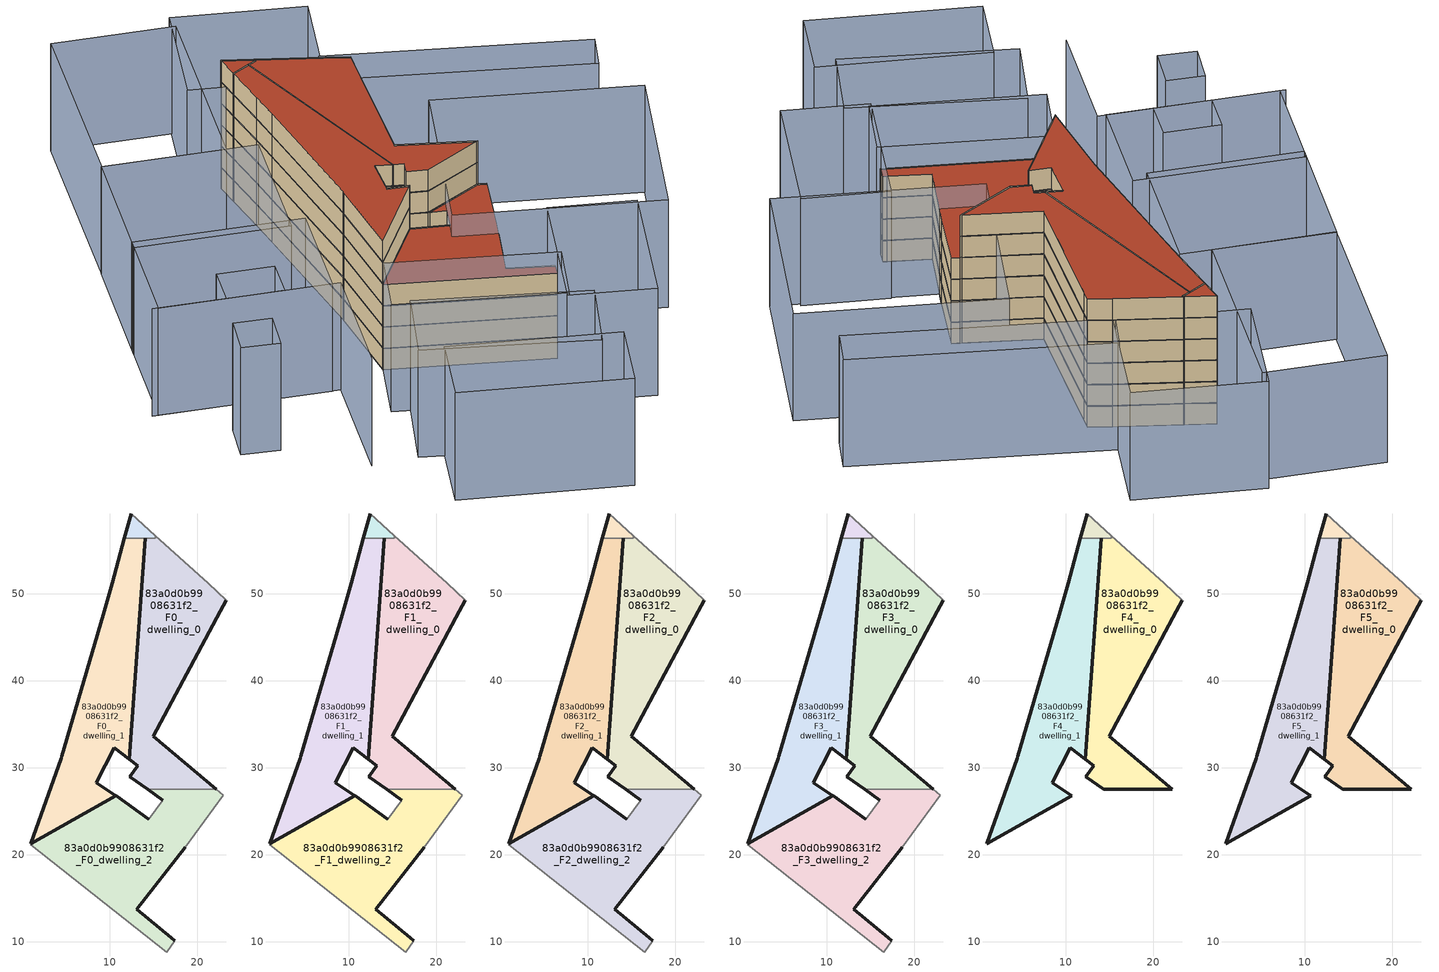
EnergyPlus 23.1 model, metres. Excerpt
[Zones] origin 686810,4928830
83a0d0b9908631f2_F0_dwelling_0
 floor ground (EU_floor_Construction): 22.22,27.53 14.95,33.65 22.69,47.97 23.37,49.22 21.3,51.21 15.22,56.64 15.22,56.34 14.07,56.34 12.2,30.97 13.18,30.21 12.3,28.99 14.31,27.53 z0
 wall outside (EU_wall_Construction): 14.31,27.53 12.3,28.99 13.18,30.21 12.2,30.97 14.07,56.34 / 23.37,49.22 22.69,47.97 14.95,33.65 22.22,27.53 z0:3
 wall adiabatic (EU_wall_Construction): 15.22,56.64 21.3,51.21 23.37,49.22 z0:3
 wall to 83a0d0b9908631f2_F0_dwelling_2 (EU_wall_Construction): 22.22,27.53 14.31,27.53 z0:3
 wall to 83a0d0b9908631f2_F0_circulation (EU_wall_Construction): 14.07,56.34 15.22,56.34 15.22,56.64 z0:3
83a0d0b9908631f2_F0_dwelling_1
 floor ground (EU_floor_Construction): 10.69,26.82 8.44,28.26 10.49,32.3 12.2,30.97 14.07,56.34 11.66,56.34 10.26,51.17 9.21,47.58 4.47,31.32 4.39,31.09 0.93,21.29 z0
 wall outside (EU_wall_Construction): 14.07,56.34 12.2,30.97 10.49,32.3 8.44,28.26 10.69,26.82 0.93,21.29 4.39,31.09 4.47,31.32 9.21,47.58 10.26,51.17 11.66,56.34 z0:3
 wall to 83a0d0b9908631f2_F0_circulation (EU_wall_Construction): 11.66,56.34 14.07,56.34 z0:3
83a0d0b9908631f2_F0_dwelling_2
 floor ground (EU_floor_Construction): 17.44,10.14 17.06,10.46 13.1,13.74 18.62,20.88 23.03,26.85 22.22,27.53 14.31,27.53 16.04,26.28 14.45,24.09 10.72,26.8 10.69,26.82 0.93,21.29 0.89,21.17 16.55,8.85 z0
 wall outside (EU_wall_Construction): 18.62,20.88 13.1,13.74 17.06,10.46 17.44,10.14 / 16.04,26.28 14.31,27.53 / 0.93,21.29 10.69,26.82 10.72,26.8 14.45,24.09 z0:3
 wall adiabatic (EU_wall_Construction): 17.44,10.14 16.55,8.85 0.89,21.17 0.93,21.29 / 14.45,24.09 16.04,26.28 / 22.22,27.53 23.03,26.85 18.62,20.88 z0:3
83a0d0b9908631f2_F0_circulation
 floor ground (EU_floor_Construction): 15.22,56.34 15.22,56.64 12.42,59.14 11.66,56.34 z0
 wall outside (EU_wall_Construction): 11.66,56.34 12.42,59.14 z0:3
 wall adiabatic (EU_wall_Construction): 12.42,59.14 15.22,56.64 z0:3
83a0d0b9908631f2_F1_dwelling_0
 floor to 83a0d0b9908631f2_F0_dwelling_0 (EU_floor_Construction): 22.22,27.53 14.95,33.65 22.69,47.97 23.37,49.22 21.3,51.21 15.22,56.64 15.22,56.34 14.07,56.34 12.2,30.97 13.18,30.21 12.3,28.99 14.31,27.53 z3
 wall outside (EU_wall_Construction): 14.31,27.53 12.3,28.99 13.18,30.21 12.2,30.97 14.07,56.34 / 23.37,49.22 22.69,47.97 14.95,33.65 22.22,27.53 z3:6
 wall adiabatic (EU_wall_Construction): 15.22,56.64 21.3,51.21 23.37,49.22 z3:6
 wall to 83a0d0b9908631f2_F1_dwelling_2 (EU_wall_Construction): 22.22,27.53 14.31,27.53 z3:6
 wall to 83a0d0b9908631f2_F1_circulation (EU_wall_Construction): 14.07,56.34 15.22,56.34 15.22,56.64 z3:6
83a0d0b9908631f2_F1_dwelling_1
 floor to 83a0d0b9908631f2_F0_dwelling_1 (EU_floor_Construction): 10.69,26.82 8.44,28.26 10.49,32.3 12.2,30.97 14.07,56.34 11.66,56.34 10.26,51.17 9.21,47.58 4.47,31.32 4.39,31.09 0.93,21.29 z3
 wall outside (EU_wall_Construction): 14.07,56.34 12.2,30.97 10.49,32.3 8.44,28.26 10.69,26.82 0.93,21.29 4.39,31.09 4.47,31.32 9.21,47.58 10.26,51.17 11.66,56.34 z3:6
 wall to 83a0d0b9908631f2_F1_circulation (EU_wall_Construction): 11.66,56.34 14.07,56.34 z3:6
83a0d0b9908631f2_F1_dwelling_2
 floor to 83a0d0b9908631f2_F0_dwelling_2 (EU_floor_Construction): 17.44,10.14 17.06,10.46 13.1,13.74 18.62,20.88 23.03,26.85 22.22,27.53 14.31,27.53 16.04,26.28 14.45,24.09 10.72,26.8 10.69,26.82 0.93,21.29 0.89,21.17 16.55,8.85 z3
 wall outside (EU_wall_Construction): 18.62,20.88 13.1,13.74 17.06,10.46 17.44,10.14 / 16.04,26.28 14.31,27.53 / 0.93,21.29 10.69,26.82 10.72,26.8 14.45,24.09 z3:6
 wall adiabatic (EU_wall_Construction): 17.44,10.14 16.55,8.85 0.89,21.17 0.93,21.29 / 14.45,24.09 16.04,26.28 / 22.22,27.53 23.03,26.85 18.62,20.88 z3:6
83a0d0b9908631f2_F1_circulation
 floor to 83a0d0b9908631f2_F0_circulation (EU_floor_Construction): 15.22,56.34 15.22,56.64 12.42,59.14 11.66,56.34 z3
 wall outside (EU_wall_Construction): 11.66,56.34 12.42,59.14 z3:6
 wall adiabatic (EU_wall_Construction): 12.42,59.14 15.22,56.64 z3:6
83a0d0b9908631f2_F2_dwelling_0
 floor to 83a0d0b9908631f2_F1_dwelling_0 (EU_floor_Construction): 22.22,27.53 14.95,33.65 22.69,47.97 23.37,49.22 21.3,51.21 15.22,56.64 15.22,56.34 14.07,56.34 12.2,30.97 13.18,30.21 12.3,28.99 14.31,27.53 z6
 wall outside (EU_wall_Construction): 14.31,27.53 12.3,28.99 13.18,30.21 12.2,30.97 14.07,56.34 / 23.37,49.22 22.69,47.97 14.95,33.65 22.22,27.53 z6:9
 wall adiabatic (EU_wall_Construction): 15.22,56.64 21.3,51.21 23.37,49.22 z6:9
 wall to 83a0d0b9908631f2_F2_dwelling_2 (EU_wall_Construction): 22.22,27.53 14.31,27.53 z6:9
 wall to 83a0d0b9908631f2_F2_circulation (EU_wall_Construction): 14.07,56.34 15.22,56.34 15.22,56.64 z6:9
83a0d0b9908631f2_F2_dwelling_1
 floor to 83a0d0b9908631f2_F1_dwelling_1 (EU_floor_Construction): 10.69,26.82 8.44,28.26 10.49,32.3 12.2,30.97 14.07,56.34 11.66,56.34 10.26,51.17 9.21,47.58 4.47,31.32 4.39,31.09 0.93,21.29 z6
 wall outside (EU_wall_Construction): 14.07,56.34 12.2,30.97 10.49,32.3 8.44,28.26 10.69,26.82 0.93,21.29 4.39,31.09 4.47,31.32 9.21,47.58 10.26,51.17 11.66,56.34 z6:9
 wall to 83a0d0b9908631f2_F2_circulation (EU_wall_Construction): 11.66,56.34 14.07,56.34 z6:9
83a0d0b9908631f2_F2_dwelling_2
 floor to 83a0d0b9908631f2_F1_dwelling_2 (EU_floor_Construction): 17.44,10.14 17.06,10.46 13.1,13.74 18.62,20.88 23.03,26.85 22.22,27.53 14.31,27.53 16.04,26.28 14.45,24.09 10.72,26.8 10.69,26.82 0.93,21.29 0.89,21.17 16.55,8.85 z6
 wall outside (EU_wall_Construction): 18.62,20.88 13.1,13.74 17.06,10.46 17.44,10.14 / 16.04,26.28 14.31,27.53 / 0.93,21.29 10.69,26.82 10.72,26.8 14.45,24.09 z6:9
 wall adiabatic (EU_wall_Construction): 17.44,10.14 16.55,8.85 0.89,21.17 0.93,21.29 / 14.45,24.09 16.04,26.28 / 22.22,27.53 23.03,26.85 18.62,20.88 z6:9
83a0d0b9908631f2_F2_circulation
 floor to 83a0d0b9908631f2_F1_circulation (EU_floor_Construction): 15.22,56.34 15.22,56.64 12.42,59.14 11.66,56.34 z6
 wall outside (EU_wall_Construction): 11.66,56.34 12.42,59.14 z6:9
 wall adiabatic (EU_wall_Construction): 12.42,59.14 15.22,56.64 z6:9
83a0d0b9908631f2_F3_dwelling_0
 floor to 83a0d0b9908631f2_F2_dwelling_0 (EU_floor_Construction): 22.22,27.53 14.95,33.65 22.69,47.97 23.37,49.22 21.3,51.21 15.22,56.64 15.22,56.34 14.07,56.34 12.2,30.97 13.18,30.21 12.3,28.99 14.31,27.53 z9
 wall outside (EU_wall_Construction): 14.31,27.53 12.3,28.99 13.18,30.21 12.2,30.97 14.07,56.34 / 23.37,49.22 22.69,47.97 14.95,33.65 22.22,27.53 z9:12
 wall adiabatic (EU_wall_Construction): 15.22,56.64 21.3,51.21 23.37,49.22 z9:12
 wall to 83a0d0b9908631f2_F3_dwelling_2 (EU_wall_Construction): 22.22,27.53 14.31,27.53 z9:12
 wall to 83a0d0b9908631f2_F3_circulation (EU_wall_Construction): 14.07,56.34 15.22,56.34 15.22,56.64 z9:12
83a0d0b9908631f2_F3_dwelling_1
 floor to 83a0d0b9908631f2_F2_dwelling_1 (EU_floor_Construction): 10.69,26.82 8.44,28.26 10.49,32.3 12.2,30.97 14.07,56.34 11.66,56.34 10.26,51.17 9.21,47.58 4.47,31.32 4.39,31.09 0.93,21.29 z9
 wall outside (EU_wall_Construction): 14.07,56.34 12.2,30.97 10.49,32.3 8.44,28.26 10.69,26.82 0.93,21.29 4.39,31.09 4.47,31.32 9.21,47.58 10.26,51.17 11.66,56.34 z9:12
 wall to 83a0d0b9908631f2_F3_circulation (EU_wall_Construction): 11.66,56.34 14.07,56.34 z9:12
83a0d0b9908631f2_F3_dwelling_2
 floor to 83a0d0b9908631f2_F2_dwelling_2 (EU_floor_Construction): 17.44,10.14 17.06,10.46 13.1,13.74 18.62,20.88 23.03,26.85 22.22,27.53 14.31,27.53 16.04,26.28 14.45,24.09 10.72,26.8 10.69,26.82 0.93,21.29 0.89,21.17 16.55,8.85 z9
 wall outside (EU_wall_Construction): 18.62,20.88 13.1,13.74 17.06,10.46 17.44,10.14 / 16.04,26.28 14.31,27.53 / 0.93,21.29 10.69,26.82 10.72,26.8 14.45,24.09 z9:12
 wall adiabatic (EU_wall_Construction): 17.44,10.14 16.55,8.85 0.89,21.17 0.93,21.29 / 14.45,24.09 16.04,26.28 / 22.22,27.53 23.03,26.85 18.62,20.88 z9:12
 roof outside (EU_roof_Construction): 23.03,26.85 18.62,20.88 13.1,13.74 17.06,10.46 17.44,10.14 16.55,8.85 0.89,21.17 0.93,21.29 10.69,26.82 10.72,26.8 14.45,24.09 16.04,26.28 14.31,27.53 22.22,27.53 z12
83a0d0b9908631f2_F3_circulation
 floor to 83a0d0b9908631f2_F2_circulation (EU_floor_Construction): 15.22,56.34 15.22,56.64 12.42,59.14 11.66,56.34 z9
 wall outside (EU_wall_Construction): 11.66,56.34 12.42,59.14 z9:12
 wall adiabatic (EU_wall_Construction): 12.42,59.14 15.22,56.64 z9:12
83a0d0b9908631f2_F4_dwelling_0
 floor to 83a0d0b9908631f2_F3_dwelling_0 (EU_floor_Construction): 22.22,27.53 14.95,33.65 22.69,47.97 23.37,49.22 21.3,51.21 15.22,56.64 15.22,56.34 14.07,56.34 12.2,30.97 13.18,30.21 12.3,28.99 14.31,27.53 z12
 wall outside (EU_wall_Construction): 23.37,49.22 22.69,47.97 14.95,33.65 22.22,27.53 14.31,27.53 12.3,28.99 13.18,30.21 12.2,30.97 14.07,56.34 z12:15
 wall adiabatic (EU_wall_Construction): 15.22,56.64 21.3,51.21 23.37,49.22 z12:15
 wall to 83a0d0b9908631f2_F4_circulation (EU_wall_Construction): 14.07,56.34 15.22,56.34 15.22,56.64 z12:15
83a0d0b9908631f2_F4_dwelling_1
 floor to 83a0d0b9908631f2_F3_dwelling_1 (EU_floor_Construction): 10.69,26.82 8.44,28.26 10.49,32.3 12.2,30.97 14.07,56.34 11.66,56.34 10.26,51.17 9.21,47.58 4.47,31.32 4.39,31.09 0.93,21.29 z12
 wall outside (EU_wall_Construction): 14.07,56.34 12.2,30.97 10.49,32.3 8.44,28.26 10.69,26.82 0.93,21.29 4.39,31.09 4.47,31.32 9.21,47.58 10.26,51.17 11.66,56.34 z12:15
 wall to 83a0d0b9908631f2_F4_circulation (EU_wall_Construction): 11.66,56.34 14.07,56.34 z12:15
83a0d0b9908631f2_F4_circulation
 floor to 83a0d0b9908631f2_F3_circulation (EU_floor_Construction): 15.22,56.34 15.22,56.64 12.42,59.14 11.66,56.34 z12
 wall outside (EU_wall_Construction): 11.66,56.34 12.42,59.14 z12:15
 wall adiabatic (EU_wall_Construction): 12.42,59.14 15.22,56.64 z12:15
83a0d0b9908631f2_F5_dwelling_0
 floor to 83a0d0b9908631f2_F4_dwelling_0 (EU_floor_Construction): 22.22,27.53 14.95,33.65 22.69,47.97 23.37,49.22 21.3,51.21 15.22,56.64 15.22,56.34 14.07,56.34 12.2,30.97 13.18,30.21 12.3,28.99 14.31,27.53 z15
 wall outside (EU_wall_Construction): 23.37,49.22 22.69,47.97 14.95,33.65 22.22,27.53 14.31,27.53 12.3,28.99 13.18,30.21 12.2,30.97 14.07,56.34 z15:18
 wall adiabatic (EU_wall_Construction): 15.22,56.64 21.3,51.21 23.37,49.22 z15:18
 wall to 83a0d0b9908631f2_F5_circulation (EU_wall_Construction): 14.07,56.34 15.22,56.34 15.22,56.64 z15:18
 roof outside (EU_roof_Construction): 21.3,51.21 23.37,49.22 22.69,47.97 14.95,33.65 22.22,27.53 14.31,27.53 12.3,28.99 13.18,30.21 12.2,30.97 14.07,56.34 15.22,56.34 15.22,56.64 z18
83a0d0b9908631f2_F5_dwelling_1
 floor to 83a0d0b9908631f2_F4_dwelling_1 (EU_floor_Construction): 10.69,26.82 8.44,28.26 10.49,32.3 12.2,30.97 14.07,56.34 11.66,56.34 10.26,51.17 9.21,47.58 4.47,31.32 4.39,31.09 0.93,21.29 z15
 wall outside (EU_wall_Construction): 14.07,56.34 12.2,30.97 10.49,32.3 8.44,28.26 10.69,26.82 0.93,21.29 4.39,31.09 4.47,31.32 9.21,47.58 10.26,51.17 11.66,56.34 z15:18
 wall to 83a0d0b9908631f2_F5_circulation (EU_wall_Construction): 11.66,56.34 14.07,56.34 z15:18
 roof outside (EU_roof_Construction): 14.07,56.34 12.2,30.97 10.49,32.3 8.44,28.26 10.69,26.82 0.93,21.29 4.39,31.09 4.47,31.32 9.21,47.58 10.26,51.17 11.66,56.34 z18
83a0d0b9908631f2_F5_circulation
 floor to 83a0d0b9908631f2_F4_circulation (EU_floor_Construction): 15.22,56.34 15.22,56.64 12.42,59.14 11.66,56.34 z15
 wall outside (EU_wall_Construction): 11.66,56.34 12.42,59.14 z15:18
 wall adiabatic (EU_wall_Construction): 12.42,59.14 15.22,56.64 z15:18
 roof outside (EU_roof_Construction): 15.22,56.64 15.22,56.34 11.66,56.34 12.42,59.14 z18
shading: -23.99,33.27 -5.18,21.89 / -5.18,21.89 -13.03,8.92 / 11,-7.46 5.63,-14.7 / 5.63,-14.7 -10.9,-2.45 / -10.9,-2.45 -5.53,4.79 / -5.53,4.79 11,-7.46 / 11.4,2.07 21.68,15.8 / 21.68,15.8 29.97,9.6 / 29.97,9.6 19.69,-4.14 / 19.69,-4.14 11.4,2.07 / 0.89,21.17 16.89,8.58 / 16.89,8.58 11.9,2.24 / 11.9,2.24 -4.1,14.83 / -4.1,14.83 0.89,21.17 / 26.67,39.97 46.19,24.82 / 46.19,24.82 32.51,7.19 / 32.51,7.19 12.99,22.33 / 12.99,22.33 26.67,39.97 / 23.79,54.84 48.37,35.15 / 48.37,35.15 45.46,31.52 / 45.46,31.52 20.88,51.21 / 20.88,51.21 23.79,54.84 / 29.74,62.6 21.3,51.21 / 21.3,51.21 8.55,60.65 / 8.55,60.65 16.98,72.04 / 16.98,72.04 29.74,62.6 / 14.26,0.59 8.2,-6.84 / 8.2,-6.84 -8.09,6.42 / -8.09,6.42 -2.03,13.86 / -2.03,13.86 14.26,0.59 / -22.08,20.86 -19.41,24.93 / -19.41,24.93 -15.55,22.4 / -15.55,22.4 -18.22,18.33 / -18.22,18.33 -22.08,20.86 / -16.59,28.79 -14.07,32.94 / -14.07,32.94 -8.24,29.4 / -8.24,29.4 -10.76,25.25 / -10.76,25.25 -16.59,28.79 / -23.38,32.9 -16.58,44.1 / -16.58,44.1 0.74,33.58 / 0.74,33.58 -6.06,22.38 / -6.06,22.38 -23.38,32.9 / -17.15,43.16 -8.8,56.92 / -8.8,56.92 6.87,47.42 / 6.87,47.42 -1.48,33.66 / -1.48,33.66 -17.15,43.16 / 3.67,49.36 -8.8,56.86 / -8.8,56.86 3.85,77.89 / 3.85,77.89 16.32,70.39 / 16.32,70.39 3.67,49.36 z0:15
[Building]
EU S2 Campaign: North Axis=0; Terrain=City; Solar Distribution=FullExterior
[Site:Location]
Bologna: Latitude=44.5; Longitude=11.25; Time Zone=1; Elevation=37
[SizingPeriod:WeatherFileDays]
AnnualSizingPeriod: Begin Month=1; Begin Day of Month=1; End Month=12; End Day of Month=31; Day of Week for Start Day=Monday; Use Weather File Daylight Saving Period=No; Use Weather File Rain and Snow Indicators=No
[MATERIAL]
EU_InternalMass_Material: Roughness=MediumRough; Thickness=0.1; Conductivity=1; Density=1800; Specific Heat=900; Thermal Absorptance=0.9; Solar Absorptance=0.7; Visible Absorptance=0.7
[MATERIAL:NOMASS] Roughness=MediumRough; Thermal Absorptance=0.9; Solar Absorptance=0.7; Visible Absorptance=0.7
Name | Thermal Resistance
EU_wall_NoMass | 0.905828
EU_roof_NoMass | 0.37593
EU_floor_NoMass | 0.67114
[CONSTRUCTION]
EU_wall_Construction: EU_wall_NoMass
EU_roof_Construction: EU_roof_NoMass
EU_floor_Construction: EU_floor_NoMass
EU_InternalMass_Construction: EU_InternalMass_Material
[ZONE] Type=1; Multiplier=1; Ceiling Height=autocalculate; Floor Area=autocalculate; Part of Total Floor Area=Yes
Name | Volume
83a0d0b9908631f2_F0_dwelling_0 | 519.623
83a0d0b9908631f2_F1_dwelling_0; 83a0d0b9908631f2_F2_dwelling_0; 83a0d0b9908631f2_F3_dwelling_0; 83a0d0b9908631f2_F4_dwelling_0; 83a0d0b9908631f2_F5_dwelling_0 | 519.624
83a0d0b9908631f2_F0_dwelling_1 | 517.082
83a0d0b9908631f2_F1_dwelling_1; 83a0d0b9908631f2_F2_dwelling_1; 83a0d0b9908631f2_F3_dwelling_1; 83a0d0b9908631f2_F4_dwelling_1; 83a0d0b9908631f2_F5_dwelling_1 | 517.083
83a0d0b9908631f2_F0_dwelling_2 | 516.462
83a0d0b9908631f2_F1_dwelling_2; 83a0d0b9908631f2_F2_dwelling_2; 83a0d0b9908631f2_F3_dwelling_2 | 516.459
83a0d0b9908631f2_F0_circulation; 83a0d0b9908631f2_F1_circulation; 83a0d0b9908631f2_F2_circulation; 83a0d0b9908631f2_F3_circulation; 83a0d0b9908631f2_F4_circulation; 83a0d0b9908631f2_F5_circulation | 16.1975
[INTERNALMASS] Construction=EU_InternalMass_Construction
Name | Zone or ZoneList | Surface Area
83a0d0b9908631f2_F0_dwelling_0_EU_InternalMass | 83a0d0b9908631f2_F0_dwelling_0 | 173.211
83a0d0b9908631f2_F0_dwelling_1_EU_InternalMass | 83a0d0b9908631f2_F0_dwelling_1 | 172.367
83a0d0b9908631f2_F0_dwelling_2_EU_InternalMass | 83a0d0b9908631f2_F0_dwelling_2 | 172.145
83a0d0b9908631f2_F1_dwelling_0_EU_InternalMass | 83a0d0b9908631f2_F1_dwelling_0 | 173.211
83a0d0b9908631f2_F1_dwelling_1_EU_InternalMass | 83a0d0b9908631f2_F1_dwelling_1 | 172.367
83a0d0b9908631f2_F1_dwelling_2_EU_InternalMass | 83a0d0b9908631f2_F1_dwelling_2 | 172.145
83a0d0b9908631f2_F2_dwelling_0_EU_InternalMass | 83a0d0b9908631f2_F2_dwelling_0 | 173.211
83a0d0b9908631f2_F2_dwelling_1_EU_InternalMass | 83a0d0b9908631f2_F2_dwelling_1 | 172.367
83a0d0b9908631f2_F2_dwelling_2_EU_InternalMass | 83a0d0b9908631f2_F2_dwelling_2 | 172.145
83a0d0b9908631f2_F3_dwelling_0_EU_InternalMass | 83a0d0b9908631f2_F3_dwelling_0 | 173.211
83a0d0b9908631f2_F3_dwelling_1_EU_InternalMass | 83a0d0b9908631f2_F3_dwelling_1 | 172.367
83a0d0b9908631f2_F3_dwelling_2_EU_InternalMass | 83a0d0b9908631f2_F3_dwelling_2 | 172.145
83a0d0b9908631f2_F4_dwelling_0_EU_InternalMass | 83a0d0b9908631f2_F4_dwelling_0 | 237.998
83a0d0b9908631f2_F4_dwelling_1_EU_InternalMass | 83a0d0b9908631f2_F4_dwelling_1 | 237.998
83a0d0b9908631f2_F5_dwelling_0_EU_InternalMass | 83a0d0b9908631f2_F5_dwelling_0 | 237.998
83a0d0b9908631f2_F5_dwelling_1_EU_InternalMass | 83a0d0b9908631f2_F5_dwelling_1 | 237.998
[OTHEREQUIPMENT] Fuel Type=Electricity; Design Level Calculation Method=Watts/Area; Power per Zone Floor Area=1; Fraction Latent=0; Fraction Radiant=0; Fraction Lost=0; Carbon Dioxide Generation Rate=0; EndUse Subcategory=EU_Step8_InternalGains
Name | Zone or ZoneList or Space or SpaceList | Schedule
EU_Step8_InternalGain_83a0d0b9908631f2_F0_dwelling_0_f000 | 83a0d0b9908631f2_F0_dwelling_0 | EU_Step8_GainSchedule_83a0d0b9908631f2_F0_dwelling_0_f000
EU_Step8_InternalGain_83a0d0b9908631f2_F0_dwelling_1_f000 | 83a0d0b9908631f2_F0_dwelling_1 | EU_Step8_GainSchedule_83a0d0b9908631f2_F0_dwelling_1_f000
EU_Step8_InternalGain_83a0d0b9908631f2_F0_dwelling_2_f000 | 83a0d0b9908631f2_F0_dwelling_2 | EU_Step8_GainSchedule_83a0d0b9908631f2_F0_dwelling_2_f000
EU_Step8_InternalGain_83a0d0b9908631f2_F1_dwelling_0_f000 | 83a0d0b9908631f2_F1_dwelling_0 | EU_Step8_GainSchedule_83a0d0b9908631f2_F1_dwelling_0_f000
EU_Step8_InternalGain_83a0d0b9908631f2_F1_dwelling_1_f000 | 83a0d0b9908631f2_F1_dwelling_1 | EU_Step8_GainSchedule_83a0d0b9908631f2_F1_dwelling_1_f000
EU_Step8_InternalGain_83a0d0b9908631f2_F1_dwelling_2_f000 | 83a0d0b9908631f2_F1_dwelling_2 | EU_Step8_GainSchedule_83a0d0b9908631f2_F1_dwelling_2_f000
EU_Step8_InternalGain_83a0d0b9908631f2_F2_dwelling_0_f000 | 83a0d0b9908631f2_F2_dwelling_0 | EU_Step8_GainSchedule_83a0d0b9908631f2_F2_dwelling_0_f000
EU_Step8_InternalGain_83a0d0b9908631f2_F2_dwelling_1_f000 | 83a0d0b9908631f2_F2_dwelling_1 | EU_Step8_GainSchedule_83a0d0b9908631f2_F2_dwelling_1_f000
EU_Step8_InternalGain_83a0d0b9908631f2_F2_dwelling_2_f000 | 83a0d0b9908631f2_F2_dwelling_2 | EU_Step8_GainSchedule_83a0d0b9908631f2_F2_dwelling_2_f000
EU_Step8_InternalGain_83a0d0b9908631f2_F3_dwelling_0_f000 | 83a0d0b9908631f2_F3_dwelling_0 | EU_Step8_GainSchedule_83a0d0b9908631f2_F3_dwelling_0_f000
EU_Step8_InternalGain_83a0d0b9908631f2_F3_dwelling_1_f000 | 83a0d0b9908631f2_F3_dwelling_1 | EU_Step8_GainSchedule_83a0d0b9908631f2_F3_dwelling_1_f000
EU_Step8_InternalGain_83a0d0b9908631f2_F3_dwelling_2_f000 | 83a0d0b9908631f2_F3_dwelling_2 | EU_Step8_GainSchedule_83a0d0b9908631f2_F3_dwelling_2_f000
EU_Step8_InternalGain_83a0d0b9908631f2_F4_dwelling_0_f000 | 83a0d0b9908631f2_F4_dwelling_0 | EU_Step8_GainSchedule_83a0d0b9908631f2_F4_dwelling_0_f000
EU_Step8_InternalGain_83a0d0b9908631f2_F4_dwelling_1_f000 | 83a0d0b9908631f2_F4_dwelling_1 | EU_Step8_GainSchedule_83a0d0b9908631f2_F4_dwelling_1_f000
EU_Step8_InternalGain_83a0d0b9908631f2_F5_dwelling_0_f000 | 83a0d0b9908631f2_F5_dwelling_0 | EU_Step8_GainSchedule_83a0d0b9908631f2_F5_dwelling_0_f000
EU_Step8_InternalGain_83a0d0b9908631f2_F5_dwelling_1_f000 | 83a0d0b9908631f2_F5_dwelling_1 | EU_Step8_GainSchedule_83a0d0b9908631f2_F5_dwelling_1_f000
[ZONEINFILTRATION:DESIGNFLOWRATE] Schedule=EU_AlwaysOn; Design Flow Rate Calculation Method=Flow/Area; Flow Rate per Floor Area=0.0005; Constant Term Coefficient=1; Temperature Term Coefficient=0; Velocity Term Coefficient=0; Velocity Squared Term Coefficient=0
Name | Zone or ZoneList or Space or SpaceList
EU_Circulation_Infiltration_83a0d0b9908631f2_F0_circulation | 83a0d0b9908631f2_F0_circulation
EU_Circulation_Infiltration_83a0d0b9908631f2_F1_circulation | 83a0d0b9908631f2_F1_circulation
EU_Circulation_Infiltration_83a0d0b9908631f2_F2_circulation | 83a0d0b9908631f2_F2_circulation
EU_Circulation_Infiltration_83a0d0b9908631f2_F3_circulation | 83a0d0b9908631f2_F3_circulation
EU_Circulation_Infiltration_83a0d0b9908631f2_F4_circulation | 83a0d0b9908631f2_F4_circulation
EU_Circulation_Infiltration_83a0d0b9908631f2_F5_circulation | 83a0d0b9908631f2_F5_circulation
[ZONEVENTILATION:DESIGNFLOWRATE] Schedule=EU_AlwaysOn; Design Flow Rate Calculation Method=AirChanges/Hour; Air Changes per Hour=0.73129; Ventilation Type=Natural; Fan Pressure Rise=0; Fan Total Efficiency=1; Constant Term Coefficient=1; Temperature Term Coefficient=0; Velocity Term Coefficient=0; Velocity Squared Term Coefficient=0; Minimum Indoor Temperature=-100; Maximum Indoor Temperature=100; Delta Temperature=-100; Minimum Outdoor Temperature=-100; Maximum Outdoor Temperature=100; Maximum Wind Speed=40
Name | Zone or ZoneList or Space or SpaceList
EU_ConstantAir_83a0d0b9908631f2_F0_dwelling_0 | 83a0d0b9908631f2_F0_dwelling_0
EU_ConstantAir_83a0d0b9908631f2_F0_dwelling_1 | 83a0d0b9908631f2_F0_dwelling_1
EU_ConstantAir_83a0d0b9908631f2_F0_dwelling_2 | 83a0d0b9908631f2_F0_dwelling_2
EU_ConstantAir_83a0d0b9908631f2_F1_dwelling_0 | 83a0d0b9908631f2_F1_dwelling_0
EU_ConstantAir_83a0d0b9908631f2_F1_dwelling_1 | 83a0d0b9908631f2_F1_dwelling_1
EU_ConstantAir_83a0d0b9908631f2_F1_dwelling_2 | 83a0d0b9908631f2_F1_dwelling_2
EU_ConstantAir_83a0d0b9908631f2_F2_dwelling_0 | 83a0d0b9908631f2_F2_dwelling_0
EU_ConstantAir_83a0d0b9908631f2_F2_dwelling_1 | 83a0d0b9908631f2_F2_dwelling_1
EU_ConstantAir_83a0d0b9908631f2_F2_dwelling_2 | 83a0d0b9908631f2_F2_dwelling_2
EU_ConstantAir_83a0d0b9908631f2_F3_dwelling_0 | 83a0d0b9908631f2_F3_dwelling_0
EU_ConstantAir_83a0d0b9908631f2_F3_dwelling_1 | 83a0d0b9908631f2_F3_dwelling_1
EU_ConstantAir_83a0d0b9908631f2_F3_dwelling_2 | 83a0d0b9908631f2_F3_dwelling_2
EU_ConstantAir_83a0d0b9908631f2_F4_dwelling_0 | 83a0d0b9908631f2_F4_dwelling_0
EU_ConstantAir_83a0d0b9908631f2_F4_dwelling_1 | 83a0d0b9908631f2_F4_dwelling_1
EU_ConstantAir_83a0d0b9908631f2_F5_dwelling_0 | 83a0d0b9908631f2_F5_dwelling_0
EU_ConstantAir_83a0d0b9908631f2_F5_dwelling_1 | 83a0d0b9908631f2_F5_dwelling_1
[HVACTEMPLATE:THERMOSTAT] Constant Heating Setpoint=20; Constant Cooling Setpoint=50
EU_HeatOnly_83a0d0b9908631f2_F0_dwelling_0; EU_HeatOnly_83a0d0b9908631f2_F0_dwelling_1; EU_HeatOnly_83a0d0b9908631f2_F0_dwelling_2; EU_HeatOnly_83a0d0b9908631f2_F1_dwelling_0; EU_HeatOnly_83a0d0b9908631f2_F1_dwelling_1; EU_HeatOnly_83a0d0b9908631f2_F1_dwelling_2; EU_HeatOnly_83a0d0b9908631f2_F2_dwelling_0; EU_HeatOnly_83a0d0b9908631f2_F2_dwelling_1; EU_HeatOnly_83a0d0b9908631f2_F2_dwelling_2; EU_HeatOnly_83a0d0b9908631f2_F3_dwelling_0; EU_HeatOnly_83a0d0b9908631f2_F3_dwelling_1; EU_HeatOnly_83a0d0b9908631f2_F3_dwelling_2; EU_HeatOnly_83a0d0b9908631f2_F4_dwelling_0; EU_HeatOnly_83a0d0b9908631f2_F4_dwelling_1; EU_HeatOnly_83a0d0b9908631f2_F5_dwelling_0; EU_HeatOnly_83a0d0b9908631f2_F5_dwelling_1
[HVACTEMPLATE:ZONE:IDEALLOADSAIRSYSTEM] System Availability Schedule=EU_AlwaysOn; Maximum Heating Supply Air Temperature=50; Minimum Cooling Supply Air Temperature=13; Maximum Heating Supply Air Humidity Ratio=0.0156; Minimum Cooling Supply Air Humidity Ratio=0.0077; Heating Limit=NoLimit; Cooling Limit=NoLimit; Heating Availability Schedule=EU_AlwaysOn; Cooling Availability Schedule=EU_CoolingOff; Dehumidification Control Type=ConstantSensibleHeatRatio; Cooling Sensible Heat Ratio=0.7; Dehumidification Setpoint=60; Humidification Control Type=None; Humidification Setpoint=30; Outdoor Air Method=None; Outdoor Air Flow Rate per Person=0.00944; Outdoor Air Flow Rate per Zone Floor Area=0; Outdoor Air Flow Rate per Zone=0; Demand Controlled Ventilation Type=None; Outdoor Air Economizer Type=NoEconomizer; Heat Recovery Type=None; Sensible Heat Recovery Effectiveness=0.7; Latent Heat Recovery Effectiveness=0.65
Name | Template Thermostat
83a0d0b9908631f2_F0_dwelling_0 | EU_HeatOnly_83a0d0b9908631f2_F0_dwelling_0
83a0d0b9908631f2_F0_dwelling_1 | EU_HeatOnly_83a0d0b9908631f2_F0_dwelling_1
83a0d0b9908631f2_F0_dwelling_2 | EU_HeatOnly_83a0d0b9908631f2_F0_dwelling_2
83a0d0b9908631f2_F1_dwelling_0 | EU_HeatOnly_83a0d0b9908631f2_F1_dwelling_0
83a0d0b9908631f2_F1_dwelling_1 | EU_HeatOnly_83a0d0b9908631f2_F1_dwelling_1
83a0d0b9908631f2_F1_dwelling_2 | EU_HeatOnly_83a0d0b9908631f2_F1_dwelling_2
83a0d0b9908631f2_F2_dwelling_0 | EU_HeatOnly_83a0d0b9908631f2_F2_dwelling_0
83a0d0b9908631f2_F2_dwelling_1 | EU_HeatOnly_83a0d0b9908631f2_F2_dwelling_1
83a0d0b9908631f2_F2_dwelling_2 | EU_HeatOnly_83a0d0b9908631f2_F2_dwelling_2
83a0d0b9908631f2_F3_dwelling_0 | EU_HeatOnly_83a0d0b9908631f2_F3_dwelling_0
83a0d0b9908631f2_F3_dwelling_1 | EU_HeatOnly_83a0d0b9908631f2_F3_dwelling_1
83a0d0b9908631f2_F3_dwelling_2 | EU_HeatOnly_83a0d0b9908631f2_F3_dwelling_2
83a0d0b9908631f2_F4_dwelling_0 | EU_HeatOnly_83a0d0b9908631f2_F4_dwelling_0
83a0d0b9908631f2_F4_dwelling_1 | EU_HeatOnly_83a0d0b9908631f2_F4_dwelling_1
83a0d0b9908631f2_F5_dwelling_0 | EU_HeatOnly_83a0d0b9908631f2_F5_dwelling_0
83a0d0b9908631f2_F5_dwelling_1 | EU_HeatOnly_83a0d0b9908631f2_F5_dwelling_1
[SIZING:ZONE] Zone Cooling Design Supply Air Temperature Input Method=SupplyAirTemperature; Zone Cooling Design Supply Air Temperature=13; Zone Heating Design Supply Air Temperature Input Method=SupplyAirTemperature; Zone Heating Design Supply Air Temperature=50; Zone Cooling Design Supply Air Humidity Ratio=0.008; Zone Heating Design Supply Air Humidity Ratio=0.008; Cooling Design Air Flow Method=DesignDay; Cooling Design Air Flow Rate=0; Cooling Minimum Air Flow per Zone Floor Area=0.000762; Cooling Minimum Air Flow=0; Cooling Minimum Air Flow Fraction=0.2; Heating Design Air Flow Method=DesignDay; Heating Design Air Flow Rate=0; Heating Maximum Air Flow per Zone Floor Area=0.002032; Heating Maximum Air Flow=0.141576; Heating Maximum Air Flow Fraction=0.3; Account for Dedicated Outdoor Air System=No; Dedicated Outdoor Air System Control Strategy=NeutralSupplyAir; Dedicated Outdoor Air Low Setpoint Temperature for Design=autosize; Dedicated Outdoor Air High Setpoint Temperature for Design=autosize; Zone Load Sizing Method=Sensible Load Only No Latent Load; Zone Latent Cooling Design Supply Air Humidity Ratio Input Method=HumidityRatioDifference; Zone Cooling Design Supply Air Humidity Ratio Difference=0.005; Zone Latent Heating Design Supply Air Humidity Ratio Input Method=HumidityRatioDifference; Zone Humidification Design Supply Air Humidity Ratio Difference=0.005
83a0d0b9908631f2_F0_dwelling_0; 83a0d0b9908631f2_F0_dwelling_1; 83a0d0b9908631f2_F0_dwelling_2; 83a0d0b9908631f2_F1_dwelling_0; 83a0d0b9908631f2_F1_dwelling_1; 83a0d0b9908631f2_F1_dwelling_2; 83a0d0b9908631f2_F2_dwelling_0; 83a0d0b9908631f2_F2_dwelling_1; 83a0d0b9908631f2_F2_dwelling_2; 83a0d0b9908631f2_F3_dwelling_0; 83a0d0b9908631f2_F3_dwelling_1; 83a0d0b9908631f2_F3_dwelling_2; 83a0d0b9908631f2_F4_dwelling_0; 83a0d0b9908631f2_F4_dwelling_1; 83a0d0b9908631f2_F5_dwelling_0; 83a0d0b9908631f2_F5_dwelling_1
[SCHEDULE:CONSTANT]
Name | Hourly Value
EU_AlwaysOn | 1
EU_CoolingOff | 0
[SCHEDULE:FILE] Column Number=1; Rows to Skip at Top=0; Number of Hours of Data=8760; Column Separator=Comma; Interpolate to Timestep=No; Minutes per Item=60; Adjust Schedule for Daylight Savings=Yes
Name | File
EU_Step8_GainSchedule_83a0d0b9908631f2_F0_dwelling_0_f000 | ../../schedules/83a0d0b9908631f2/83a0d0b9908631f2_F0_dwelling_0_f000_gain.csv
EU_Step8_GainSchedule_83a0d0b9908631f2_F0_dwelling_1_f000 | ../../schedules/83a0d0b9908631f2/83a0d0b9908631f2_F0_dwelling_1_f000_gain.csv
EU_Step8_GainSchedule_83a0d0b9908631f2_F0_dwelling_2_f000 | ../../schedules/83a0d0b9908631f2/83a0d0b9908631f2_F0_dwelling_2_f000_gain.csv
EU_Step8_GainSchedule_83a0d0b9908631f2_F1_dwelling_0_f000 | ../../schedules/83a0d0b9908631f2/83a0d0b9908631f2_F1_dwelling_0_f000_gain.csv
EU_Step8_GainSchedule_83a0d0b9908631f2_F1_dwelling_1_f000 | ../../schedules/83a0d0b9908631f2/83a0d0b9908631f2_F1_dwelling_1_f000_gain.csv
EU_Step8_GainSchedule_83a0d0b9908631f2_F1_dwelling_2_f000 | ../../schedules/83a0d0b9908631f2/83a0d0b9908631f2_F1_dwelling_2_f000_gain.csv
EU_Step8_GainSchedule_83a0d0b9908631f2_F2_dwelling_0_f000 | ../../schedules/83a0d0b9908631f2/83a0d0b9908631f2_F2_dwelling_0_f000_gain.csv
EU_Step8_GainSchedule_83a0d0b9908631f2_F2_dwelling_1_f000 | ../../schedules/83a0d0b9908631f2/83a0d0b9908631f2_F2_dwelling_1_f000_gain.csv
EU_Step8_GainSchedule_83a0d0b9908631f2_F2_dwelling_2_f000 | ../../schedules/83a0d0b9908631f2/83a0d0b9908631f2_F2_dwelling_2_f000_gain.csv
EU_Step8_GainSchedule_83a0d0b9908631f2_F3_dwelling_0_f000 | ../../schedules/83a0d0b9908631f2/83a0d0b9908631f2_F3_dwelling_0_f000_gain.csv
EU_Step8_GainSchedule_83a0d0b9908631f2_F3_dwelling_1_f000 | ../../schedules/83a0d0b9908631f2/83a0d0b9908631f2_F3_dwelling_1_f000_gain.csv
EU_Step8_GainSchedule_83a0d0b9908631f2_F3_dwelling_2_f000 | ../../schedules/83a0d0b9908631f2/83a0d0b9908631f2_F3_dwelling_2_f000_gain.csv
EU_Step8_GainSchedule_83a0d0b9908631f2_F4_dwelling_0_f000 | ../../schedules/83a0d0b9908631f2/83a0d0b9908631f2_F4_dwelling_0_f000_gain.csv
EU_Step8_GainSchedule_83a0d0b9908631f2_F4_dwelling_1_f000 | ../../schedules/83a0d0b9908631f2/83a0d0b9908631f2_F4_dwelling_1_f000_gain.csv
EU_Step8_GainSchedule_83a0d0b9908631f2_F5_dwelling_0_f000 | ../../schedules/83a0d0b9908631f2/83a0d0b9908631f2_F5_dwelling_0_f000_gain.csv
EU_Step8_GainSchedule_83a0d0b9908631f2_F5_dwelling_1_f000 | ../../schedules/83a0d0b9908631f2/83a0d0b9908631f2_F5_dwelling_1_f000_gain.csv
